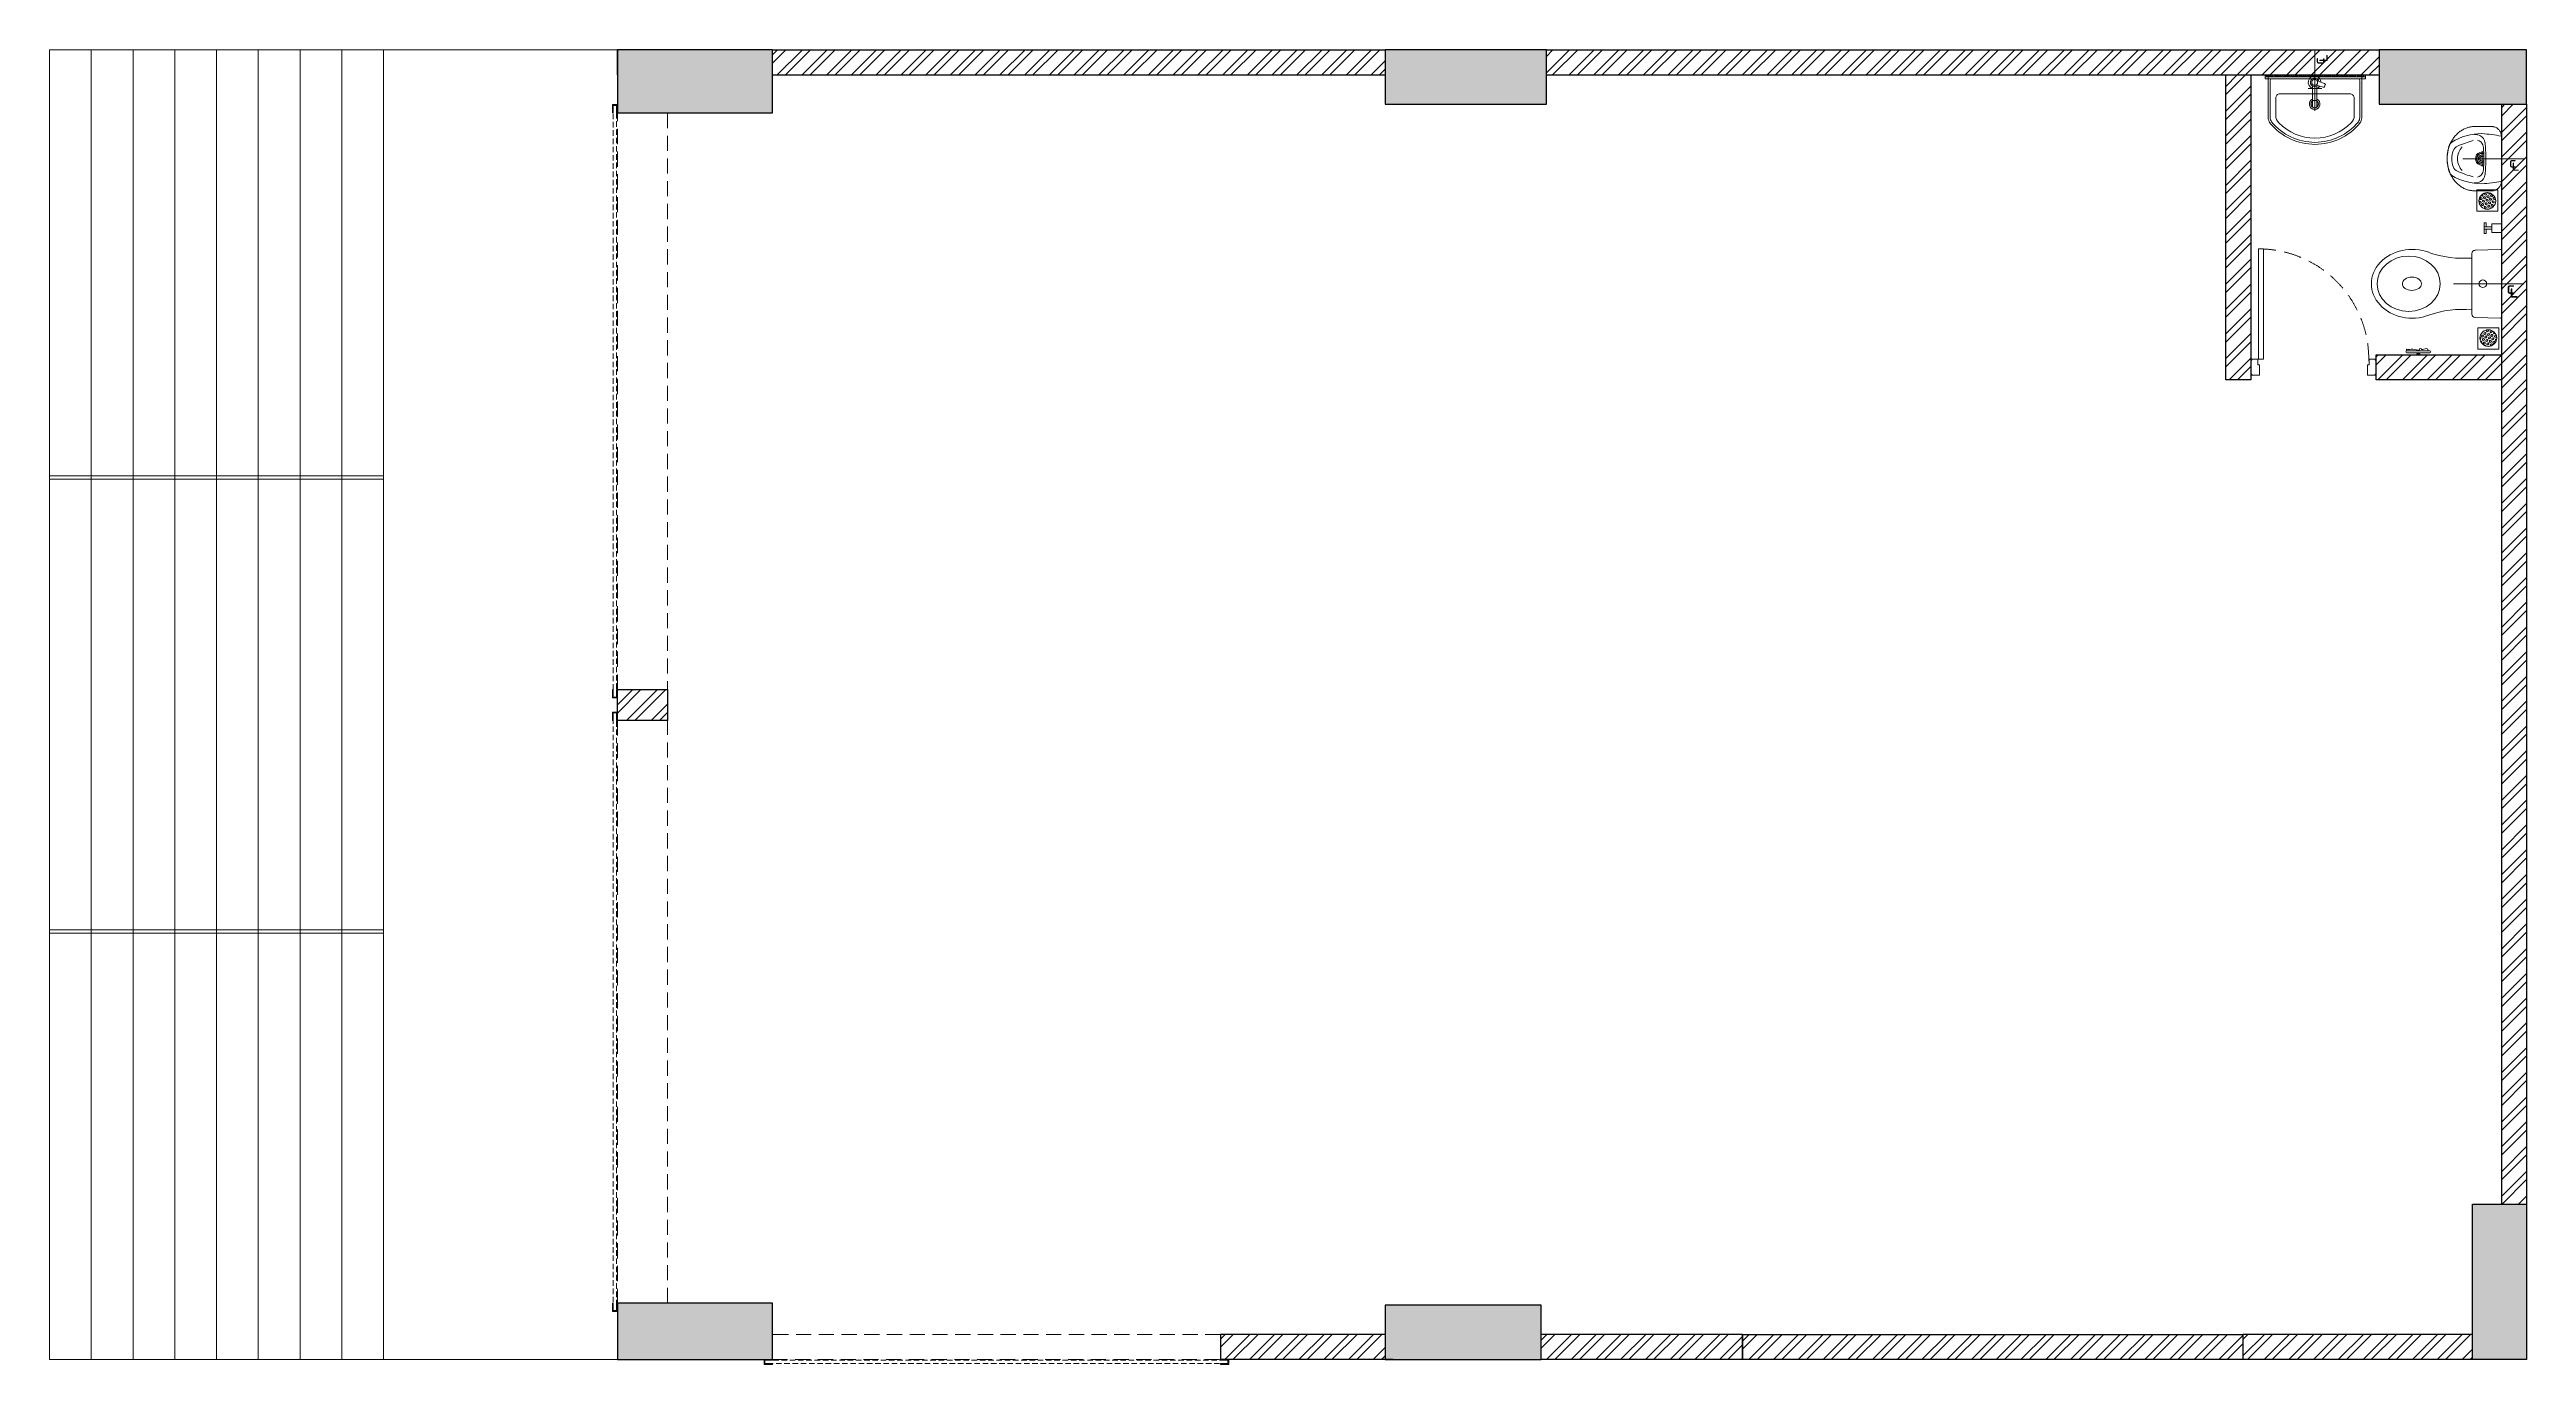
# Model space of a CAD drawing. Header units: feet. Extents: x 0 to 14831, y -30 to 7845.
import ezdxf

# ---------------------------------------------------------------- set-up
doc = ezdxf.new("R2010")
doc.units = ezdxf.units.FT
doc.header["$LTSCALE"] = 33
doc.header["$MEASUREMENT"] = 0
for name, pattern in [('a_p6_plan_L18$0$HIDDEN', [0.375, 0.25, -0.125]), ('CENTER', [2, 1.25, -0.25, 0.25, -0.25]), ('DOT2', [0.125, 0, -0.125]), ('HIDDEN', [9.525, 6.35, -3.175]), ('HIDDEN2', [4.7625, 3.175, -1.5875]), ('HIDDENX2', [0.75, 0.5, -0.25])]:
    doc.linetypes.add(name, pattern=pattern)
for name, color, linetype, lineweight in [('A-shutter', 8, 'Continuous', 18), ('beam', 90, 'Continuous', 9), ('centerline-toilets', 2, 'CENTER', 13), ('column hatch', 5, 'Continuous', 0), ('Door', 2, 'Continuous', 13), ('ele', 252, 'Continuous', 13), ('Fhitting', 152, 'Continuous', 30), ('LENS-DOOR', 34, 'Continuous', 20), ('LN-HATCH', 251, 'Continuous', 0), ('Mirror', 150, 'Continuous', 20), ('Panelling', 65, 'Continuous', 18), ('PARTITION', 22, 'Continuous', 30), ('rolling shutter', 1, 'Continuous', 5), ('Steps', 4, 'Continuous', 9), ('Toilet', 5, 'Continuous', 9)]:
    doc.layers.add(name, color=color, linetype=linetype, lineweight=lineweight)
doc.layers.add('A-WALL', color=1, linetype='Continuous')
doc.layers.add('column', color=10, linetype='Continuous')
doc.styles.get("Standard").update_dxf_attribs({"font": 'GILC____.TTF'})
pattern_1 = [(225, (-828665.23, -36203.29), (74.087113, -74.087113), []), (225, (-828714.62, -36203.29), (74.087113, -74.087113), [])]

# ---------------------------------------------------------------- blocks, each defined once
blk = doc.blocks.new('*U11')
at = {"layer": 'A-shutter', "color": 5, "ltscale": 10}
for points in [[(41034035, -1561539), (41034035, -1561544), (41033990, -1561544), (41033990, -1561564), (41034035, -1561564), (41034035, -1561569), (41033985, -1561569), (41033985, -1561539)], [(41037524, -1561539), (41037524, -1561544), (41037569, -1561544), (41037569, -1561564), (41037524, -1561564), (41037524, -1561569), (41037574, -1561569), (41037574, -1561539)]]:
    blk.add_lwpolyline(points, close=True, dxfattribs=at)
at = {"layer": 'A-shutter', "color": 5, "linetype": 'HIDDENX2', "ltscale": 2}
blk.add_lwpolyline([(41033990, -1561544), (41033990, -1561564), (41037569, -1561564), (41037569, -1561544)], close=True, dxfattribs=at)
blk = doc.blocks.new('*U12')
at = {"layer": 'A-shutter', "color": 5, "ltscale": 10}
for points in [[(41034071, -1561539), (41034071, -1561544), (41034026, -1561544), (41034026, -1561564), (41034071, -1561564), (41034071, -1561569), (41034021, -1561569), (41034021, -1561539)], [(41037524, -1561539), (41037524, -1561544), (41037569, -1561544), (41037569, -1561564), (41037524, -1561564), (41037524, -1561569), (41037574, -1561569), (41037574, -1561539)]]:
    blk.add_lwpolyline(points, close=True, dxfattribs=at)
at = {"layer": 'A-shutter', "color": 5, "linetype": 'HIDDENX2', "ltscale": 2}
blk.add_lwpolyline([(41034026, -1561544), (41034026, -1561564), (41037569, -1561564), (41037569, -1561544)], close=True, dxfattribs=at)
blk = doc.blocks.new('*U13')
at = {"layer": 'A-shutter', "color": 5, "ltscale": 10}
for points in [[(41034035, -1561539), (41034035, -1561544), (41033990, -1561544), (41033990, -1561564), (41034035, -1561564), (41034035, -1561569), (41033985, -1561569), (41033985, -1561539)], [(41036717, -1561539), (41036717, -1561544), (41036762, -1561544), (41036762, -1561564), (41036717, -1561564), (41036717, -1561569), (41036767, -1561569), (41036767, -1561539)]]:
    blk.add_lwpolyline(points, close=True, dxfattribs=at)
at = {"layer": 'A-shutter', "color": 5, "linetype": 'HIDDENX2', "ltscale": 2}
blk.add_lwpolyline([(41033990, -1561544), (41033990, -1561564), (41036762, -1561564), (41036762, -1561544)], close=True, dxfattribs=at)
blk = doc.blocks.new('WC-Pico')
at = {"layer": 'centerline-toilets', "linetype": 'HIDDEN', "ltscale": 10}
blk.add_line((0, -125), (0, 243), dxfattribs=at)
at = {"layer": 'Toilet'}
for p, q in [((-180, 120), (-175, -12)), ((175, 125), (-175, 125)), ((180, 120), (176, -12)), ((-158, -30), (160, -30))]:
    blk.add_line(p, q, dxfattribs=at)
blk.add_circle((0, 28), 20, dxfattribs=at)
for centre, radius, start, end in [((-175, 120), 5, 90, 182.0454), ((175, 120), 5, 357.9546, 90), ((-158, -13), 16.8, 179.1019, 269.6491), ((-678, -73), 545, 340.5196, 4.5617), ((678, -77), 544, 174.997, 199.0619), ((159, -13), 16.8, 270.3509, 0.8981)]:
    blk.add_arc(centre, radius, start, end, dxfattribs=at)
at = {"layer": 'Toilet', "extrusion": (0, 0, -1)}
for centre, major_axis, ratio, start_param, end_param in [((0, -341), (0, 214), 0.842028, 7.436326, 11.41323), ((0, -343), (0, 50), 0.7, 1.570796326794896, 7.853981633974482)]:
    blk.add_ellipse(centre, major_axis=major_axis, ratio=ratio, start_param=start_param, end_param=end_param, dxfattribs=at)
blk.add_ellipse((0, -360), major_axis=(0, 165), ratio=0.878788, dxfattribs=at)
at = {"layer": 'centerline-toilets', "linetype": 'DOT2', "insert": (31, 175), "char_height": 75, "width": 495.83, "attachment_point": 5, "rotation": 90}
blk.add_mtext('{\\fISOCPEUR|b0|i0|c0|p34;℄}', dxfattribs=at)
blk = doc.blocks.new('Spout')
at = {"layer": 'Toilet', "ltscale": 100}
for p, q in [((-288416, 321414), (-288416, 321459)), ((-288416, 321459), (-288366, 321459)), ((-288366, 321414), (-288366, 321459)), ((-288326, 321442), (-288366, 321442)), ((-288326, 321430), (-288366, 321430)), ((-288336, 321465), (-288326, 321465)), ((-288336, 321442), (-288336, 321465)), ((-288336, 321408), (-288336, 321430)), ((-288326, 321408), (-288326, 321465)), ((-288366, 321414), (-288416, 321414)), ((-288336, 321408), (-288326, 321408))]:
    blk.add_line(p, q, dxfattribs=at)
blk = doc.blocks.new('jALI')
at = {"layer": 'Toilet', "ltscale": 5}
h = blk.add_hatch(dxfattribs=at)
h.set_pattern_fill('HEX', color=256, scale=50, angle=135, double=1)
h.set_pattern_definition([(135, (-344825.863, 460708.187), (-7.65465545, -7.65465545), [6.25, -12.5]), (255, (-344825.863, 460708.187), (10.4564538, -2.80179835), [6.25, -12.5]), (195, (-344830.282, 460712.606), (2.80179835, -10.4564538), [6.25, -12.5])])
edge = h.paths.add_edge_path()
edge.add_arc((-393188, 163648), 50, -90, 270)
blk.add_lwpolyline([(-393250, 163582), (-393126, 163582), (-393126, 163709), (-393250, 163709)], close=True, dxfattribs=at)
blk.add_circle((-393188, 163648), 50, dxfattribs=at)
blk = doc.blocks.new('A$C42dc7abb')
at = {"layer": 'centerline-toilets', "linetype": 'HIDDEN', "ltscale": 10}
blk.add_line((-32, 70), (-32, 438), dxfattribs=at)
at = {"layer": 'Toilet', "ltscale": 100}
for p, q in [((-312, 276), (-312, 29)), ((-302, 286), (238, 286)), ((-300, 253), (-300, 29)), ((-290, 263), (226, 263)), ((-47, 219), (-46, 100)), ((-21, 100), (-21, 219)), ((236, 253), (236, 29)), ((248, 276), (248, 29))]:
    blk.add_line(p, q, dxfattribs=at)
blk.add_lwpolyline([(-267, 44, 0.191896), (-249, -1, 0.420236), (185, -1, 0.191896), (203, 44), (203, 147, 0.414214), (178, 172), (-242, 172, 0.414214), (-267, 147)], format="xyb", close=True, dxfattribs=at)
blk.add_lwpolyline([(9, 205), (-73, 205)], dxfattribs=at)
blk.add_lwpolyline([(-9, 246), (26, 234, -0.414214), (30, 227), (26, 215, -0.414214), (18, 212), (-16, 223)], format="xyb", dxfattribs=at)
for centre, radius in [((-34, 241), 17.5), ((-34, 111), 22.5)]:
    blk.add_circle(centre, radius, dxfattribs=at)
for centre, radius, start, end in [((-302, 276), 10, 90, 180), ((-290, 253), 10, 90, 180), ((226, 253), 10, 0, 90), ((238, 276), 10, 0, 90), ((-262, 29), 50, 180, 218.4461), ((-262, 29), 38, 180, 218.4461), ((-32, 218), 336, 219.313, 320.687), ((-34, 111), 32.1, 113.0898, 66.246), ((-34, 111), 20.5, 128.0403, 237.2899), ((-34, 111), 20.5, 304.4733, 50.7332), ((198, 29), 38, 321.5539, 0), ((198, 29), 50, 321.5539, 0), ((-32, 218), 348, 219.2826, 320.7174)]:
    blk.add_arc(centre, radius, start, end, dxfattribs=at)
for centre, major_axis, start_param, end_param in [((-34, 241), (0, 38.3), 4.720493, 9.081982), ((-34, 241), (-0.2, -25.6), 1.769108, 7.074098), ((-34, 241), (0, 38.3), 3.484555, 4.083576), ((-34, 100), (-9.04, 9.04), 0.785398, 3.926991)]:
    blk.add_ellipse(centre, major_axis=major_axis, ratio=1, start_param=start_param, end_param=end_param, dxfattribs=at)
at = {"layer": 'centerline-toilets', "linetype": 'DOT2', "insert": (2, 370), "char_height": 75, "width": 495.83, "attachment_point": 5, "rotation": 90}
blk.add_mtext('{\\fISOCPEUR|b0|i0|c0|p34;℄}', dxfattribs=at)
blk = doc.blocks.new('DLF-RSP-AR-CD-DWG-4DT-3113$0$X-TYPICAL TOILET UPPER FLOORS - 02$0$urinals')
at = {"layer": 'Toilet'}
for p, q in [((0, -16), (0, 8)), ((-46, -115), (46, -115)), ((0, -105), (0, -161))]:
    blk.add_line(p, q, dxfattribs=at)
blk.add_lwpolyline([(135, 0), (-135, 0, 0.036949), (-150, -116, 0.138094), (-100, -297, 0.221721), (-52, -318, 0.062656), (0, -325, 0.062656), (52, -318, 0.221721), (100, -297, 0.138094), (150, -116, 0.036949)], format="xyb", close=True, dxfattribs=at)
for centre, radius, start, end in [((-91, -153), 53.8, 148.4868, 188.6401), ((-94, -145), 47.1, 93.3708, 154.4824), ((-71, -150), 40.2, 106.7016, 169.725), ((3, -1238), 1145, 90.1625, 95.0265), ((-51, -225), 119, 89.5454, 105.8857), ((0, -996), 891, 89.9918, 93.182), ((0, -115), 40, 167.428, 12.572), ((0, -115), 33, 164.1814, 15.8186), ((0, -115), 32, 163.6049, 16.3951), ((0, -115), 22.6, 155.6653, 24.3347), ((0, -115), 14.7, 139.9109, 40.0891), ((-3, -1238), 1145, 84.9735, 89.8375), ((0, -996), 891, 86.818, 90.0082), ((51, -225), 119, 74.1143, 90.4546), ((71, -150), 40.2, 10.275, 73.2984), ((94, -145), 47.1, 25.5176, 86.6292), ((91, -153), 53.8, 351.3599, 31.5132), ((414, -38), 538, 193.994, 204.5632), ((-30, -241), 50, 204.5632, 250.4606), ((-2, -165), 97.6, 225, 270.9552), ((-2, -161), 135, 250.4606, 270.6492), ((2, -165), 97.6, 269.0448, 315), ((2, -161), 135, 269.3508, 289.5394), ((30, -241), 50, 289.5394, 335.4368), ((-414, -38), 538, 335.4368, 346.006)]:
    blk.add_arc(centre, radius, start, end, dxfattribs=at)
blk.add_open_spline([(135, 0), (105, 0), (76, 0), (-13, 0), (-73, 0), (-133, 0), (-133, 0), (-134, 0), (-134, 0), (-135, 0), (-135, 0), (-135, 0), (-135, 0), (-135, 0), (-135, 0), (-135, 0), (-135, 0), (-135, 0), (-135, 0), (-135, 0), (-135, 0), (-135, 0), (-135, 0), (-136, 0), (-136, 0), (-136, 0), (-137, 0), (-138, 0), (-138, 0), (-141, 0), (-142, 0), (-146, -1), (-149, -2), (-155, -3), (-158, -5), (-163, -7), (-166, -9), (-171, -13), (-173, -15), (-178, -19), (-180, -22), (-184, -27), (-185, -29), (-188, -35), (-189, -38), (-191, -43), (-191, -46), (-192, -50), (-192, -51), (-192, -52), (-192, -54), (-193, -56), (-193, -56), (-193, -57), (-193, -57), (-193, -57), (-193, -57), (-193, -57), (-193, -57), (-193, -57), (-193, -57), (-193, -58), (-193, -58), (-193, -58), (-193, -58), (-193, -58), (-193, -58), (-193, -58), (-193, -59), (-193, -59), (-193, -60), (-193, -61), (-193, -62), (-193, -65), (-193, -66), (-193, -72), (-193, -75), (-193, -86), (-193, -93), (-193, -114), (-193, -128), (-193, -146), (-193, -145), (-193, -149), (-193, -150), (-193, -154), (-193, -156), (-193, -159), (-193, -159), (-193, -159), (-193, -159), (-193, -160), (-193, -160), (-193, -160), (-193, -160), (-193, -160), (-193, -160), (-193, -160), (-193, -160), (-193, -160), (-193, -160), (-193, -160), (-193, -161), (-193, -161), (-193, -161), (-193, -162), (-193, -162), (-192, -164), (-192, -165), (-192, -168), (-192, -170), (-192, -176), (-191, -180), (-189, -191), (-188, -198), (-183, -212), (-180, -219), (-173, -233), (-169, -240), (-159, -253), (-154, -259), (-142, -271), (-136, -277), (-123, -287), (-115, -292), (-101, -301), (-93, -305), (-77, -311), (-69, -314), (-53, -319), (-44, -321), (-28, -323), (-20, -324), (-9, -325), (-7, -325), (-3, -325), (-1, -325), (2, -325), (4, -325), (8, -325), (11, -325), (21, -324), (27, -323), (42, -321), (50, -319), (67, -315), (75, -312), (92, -305), (100, -301), (115, -292), (123, -288), (136, -277), (143, -271), (155, -259), (160, -252), (170, -238), (174, -231), (181, -217), (184, -210), (188, -195), (190, -188), (191, -179), (191, -178), (192, -174), (192, -171), (192, -168), (192, -167), (192, -164), (192, -162), (192, -160), (192, -160), (192, -160), (192, -160), (192, -160), (192, -159), (192, -159), (192, -159), (192, -158), (192, -157), (192, -156), (192, -155), (192, -152), (192, -150), (192, -143), (192, -144), (192, -132), (192, -124), (192, -99), (192, -82), (192, -65), (192, -64), (192, -62), (192, -60), (192, -58), (192, -58), (192, -57), (192, -57), (192, -57), (192, -57), (192, -57), (192, -57), (192, -57), (192, -57), (192, -57), (192, -57), (192, -56), (192, -56), (192, -55), (192, -55), (192, -53), (192, -52), (192, -48), (191, -46), (190, -40), (189, -37), (186, -31), (184, -28), (180, -22), (178, -19), (173, -14), (170, -12), (164, -8), (161, -6), (155, -3), (151, -2), (145, -1), (142, 0), (137, 0), (136, 0), (135, 0)], degree=3, knots=[0, 0, 0, 0, 0.329607, 0.329607, 0.988822, 0.988822, 0.996691, 0.996691, 0.998638, 0.998638, 0.99992, 0.99992, 1.000227, 1.000227, 1.000534, 1.000534, 1.001148, 1.001148, 1.002375, 1.002375, 1.00483, 1.00483, 1.009739, 1.009739, 1.019558, 1.019558, 1.039196, 1.039196, 1.078472, 1.078472, 1.157024, 1.157024, 1.314128, 1.314128, 1.471232, 1.471232, 1.628335, 1.628335, 1.785439, 1.785439, 1.942543, 1.942543, 2.099647, 2.099647, 2.256751, 2.256751, 2.413855, 2.413855, 2.450944, 2.450944, 2.525122, 2.525122, 2.556641, 2.556641, 2.563699, 2.563699, 2.567479, 2.567479, 2.57001, 2.57001, 2.570783, 2.570783, 2.572328, 2.572328, 2.573873, 2.573873, 2.576964, 2.576964, 2.583145, 2.583145, 2.595507, 2.595507, 2.620232, 2.620232, 2.669681, 2.669681, 2.76858, 2.76858, 2.966376, 2.966376, 3.36197, 3.36197, 3.45996, 3.45996, 3.491387, 3.491387, 3.554241, 3.554241, 3.562213, 3.562213, 3.566829, 3.566829, 3.570018, 3.570018, 3.570684, 3.570684, 3.571294, 3.571294, 3.571904, 3.571904, 3.573124, 3.573124, 3.575564, 3.575564, 3.580444, 3.580444, 3.590203, 3.590203, 3.609723, 3.609723, 3.648762, 3.648762, 3.72684, 3.72684, 3.861362, 3.861362, 3.995884, 3.995884, 4.130406, 4.130406, 4.264928, 4.264928, 4.39945, 4.39945, 4.533972, 4.533972, 4.668494, 4.668494, 4.803016, 4.803016, 4.937539, 4.937539, 5.072061, 5.072061, 5.118026, 5.118026, 5.144558, 5.144558, 5.17109, 5.17109, 5.224154, 5.224154, 5.330281, 5.330281, 5.468863, 5.468863, 5.607445, 5.607445, 5.746027, 5.746027, 5.884609, 5.884609, 6.023191, 6.023191, 6.161773, 6.161773, 6.300355, 6.300355, 6.438937, 6.438937, 6.577519, 6.577519, 6.602876, 6.602876, 6.653589, 6.653589, 6.673028, 6.673028, 6.711906, 6.711906, 6.713712, 6.713712, 6.715518, 6.715518, 6.719129, 6.719129, 6.726351, 6.726351, 6.740796, 6.740796, 6.769686, 6.769686, 6.827466, 6.827466, 6.943027, 6.943027, 7.174147, 7.174147, 7.636387, 7.636387, 7.659394, 7.659394, 7.705407, 7.705407, 7.71212, 7.71212, 7.713128, 7.713128, 7.714137, 7.714137, 7.716153, 7.716153, 7.720185, 7.720185, 7.728249, 7.728249, 7.744378, 7.744378, 7.776636, 7.776636, 7.841152, 7.841152, 7.970184, 7.970184, 8.14844, 8.14844, 8.326696, 8.326696, 8.504953, 8.504953, 8.683209, 8.683209, 8.861465, 8.861465, 9.039722, 9.039722, 9.217978, 9.217978, 9.283185, 9.283185, 9.283185, 9.283185], dxfattribs=at)
blk = doc.blocks.new('A$C2367ec3a')
at = {"layer": 'centerline-toilets', "linetype": 'HIDDEN', "ltscale": 10}
blk.add_line((219, 337), (587, 337), dxfattribs=at)
at = {"layer": 'Fhitting', "lineweight": 0, "ltscale": 0.5, "rotation": 270}
blk.add_blockref('DLF-RSP-AR-CD-DWG-4DT-3113$0$X-TYPICAL TOILET UPPER FLOORS - 02$0$urinals', (450, 337), dxfattribs=at)
at = {"layer": 'Fhitting', "lineweight": 0, "ltscale": 0.5, "xscale": -1, "rotation": 180}
blk.add_blockref('jALI', (393554, 163732), dxfattribs=at)
at = {"layer": 'centerline-toilets', "linetype": 'DOT2', "insert": (519, 306), "char_height": 75, "width": 495.83, "attachment_point": 5}
blk.add_mtext('{\\fISOCPEUR|b0|i0|c0|p34;℄}', dxfattribs=at)
blk = doc.blocks.new('towel ring')
at = {"layer": 'Toilet'}
for p, q in [((-173589, -1172535, 184142), (-173727, -1172535, 184142)), ((-173589, -1172547, 184142), (-173727, -1172547, 184142)), ((-173667, -1172529, 184142), (-173667, -1172523, 184142)), ((-173649, -1172523, 184142), (-173667, -1172523, 184142)), ((-173649, -1172529, 184142), (-173667, -1172529, 184142)), ((-173664, -1172529, 184142), (-173664, -1172535, 184142)), ((-173652, -1172529, 184142), (-173652, -1172535, 184142)), ((-173649, -1172529, 184142), (-173649, -1172523, 184142))]:
    blk.add_line(p, q, dxfattribs=at)
for centre, start, end in [((-173727, -1172541, 184142), 90, 270), ((-173589, -1172541, 184142), 270, 90)]:
    blk.add_arc(centre, 6, start, end, dxfattribs=at)
blk.add_open_spline([(-173715, -1172547, 184142), (-173715, -1172550, 184142), (-173717, -1172563, 184142), (-173696, -1172559, 184142), (-173676, -1172552, 184142), (-173678, -1172562, 184142), (-173664, -1172562, 184142), (-173668, -1172545, 184142), (-173624, -1172563, 184142), (-173609, -1172552, 184142), (-173585, -1172557, 184142), (-173587, -1172550, 184142), (-173588, -1172547, 184142)], degree=3, knots=[0, 0, 0, 0, 9.744972, 33.823887, 47.583551, 49.497915, 60.560502, 63.822284, 93.508019, 135.756925, 141.904352, 150.301906, 150.301906, 150.301906, 150.301906], dxfattribs=at)
blk = doc.blocks.new('*U5')
at = {"layer": 'LENS-DOOR'}
for p, q in [((547492, 1778574), (547492, 1779235)), ((547523, 1779235), (547492, 1779235)), ((547523, 1779235), (547523, 1778574)), ((547447, 1778569), (547452, 1778569)), ((547447, 1778484), (547447, 1778569)), ((547447, 1778484), (547452, 1778484)), ((547452, 1778574), (547489, 1778574)), ((547452, 1778569), (547452, 1778574)), ((547452, 1778479), (547452, 1778484)), ((547452, 1778479), (547499, 1778479)), ((547489, 1778540), (547489, 1778574)), ((547489, 1778540), (547499, 1778540)), ((547523, 1778574), (547492, 1778574)), ((547499, 1778479), (547499, 1778540)), ((548145, 1778479), (548145, 1778540)), ((548156, 1778540), (548145, 1778540)), ((548192, 1778479), (548145, 1778479)), ((548192, 1778574), (548156, 1778574)), ((548156, 1778540), (548156, 1778574)), ((548192, 1778569), (548192, 1778574)), ((548197, 1778569), (548192, 1778569)), ((548192, 1778479), (548192, 1778484)), ((548197, 1778484), (548192, 1778484)), ((548197, 1778484), (548197, 1778569))]:
    blk.add_line(p, q, dxfattribs=at)
at = {"layer": 'LENS-DOOR', "color": 7, "linetype": 'HIDDEN2', "extrusion": (0, 0, -1)}
blk.add_ellipse((547492, 1778574), major_axis=(661, 0), ratio=1, start_param=-1.570791, end_param=0.051209, dxfattribs=at)

msp = doc.modelspace()

# ---------------------------------------------------------------- hatches: boundary and pattern name
at = {"layer": 'column hatch'}
h = msp.add_hatch(color=8, dxfattribs=at)
h.dxf.hatch_style = 1
h.paths.add_polyline_path([(14831, 7517), (14831, 7843), (13949, 7843), (13949, 7517)])
h.paths.add_polyline_path([(14831, 0), (14831, 931), (14508, 931), (14508, 0)])
h.paths.add_polyline_path([(8931, 0), (8931, 150), (8931, 326), (7997, 326), (7997, 150), (7997, 150), (7997, 0), (8045, 0)])
h.paths.add_polyline_path([(8963, 7517), (8963, 7843), (7997, 7843), (7997, 7517)])
h.paths.add_polyline_path([(4329, 7465), (4329, 7843), (3400, 7843), (3400, 7465)])
h.paths.add_polyline_path([(4308, 0), (4329, 1), (4329, 338), (3400, 338), (3400, 289), (3400, 0)])
at = {"layer": 'LN-HATCH'}
h = msp.add_hatch(dxfattribs=at)
h.set_pattern_fill('ANSI32', color=256, scale=11, angle=180)
h.set_pattern_definition(pattern_1)
h.paths.add_polyline_path([(10137, 0), (10137, 150), (8931, 150), (8931, 0)])
h.paths.add_polyline_path([(7997, 7693), (7997, 7843), (4329, 7843), (4329, 7693)])
h.paths.add_polyline_path([(13949, 7693), (13949, 7843), (8963, 7843), (8963, 7693)])
h.paths.add_polyline_path([(14831, 931), (14831, 7517), (14681, 7517), (14681, 931)])
h.paths.add_polyline_path([(14508, 0), (14508, 150), (13133, 150), (13133, 0)])
h = msp.add_hatch(dxfattribs=at)
h.set_pattern_fill('ANSI32', color=256, scale=11, angle=180)
h.set_pattern_definition(pattern_1)
h.paths.add_polyline_path([(13931, 6017), (14681, 6017), (14681, 5867), (13931, 5867)])
h.paths.add_polyline_path([(13181, 5867), (13031, 5867), (13031, 7693), (13181, 7693)])
h = msp.add_hatch(dxfattribs=at)
h.set_pattern_fill('ANSI32', color=256, scale=11, angle=180)
h.set_pattern_definition(pattern_1)
h.paths.add_polyline_path([(3700, 3827), (3400, 3827), (3400, 4012), (3700, 4012)])
h = msp.add_hatch(dxfattribs=at)
h.set_pattern_fill('ANSI32', color=256, scale=11, angle=180)
h.set_pattern_definition(pattern_1)
h.paths.add_polyline_path([(7997, 0), (7997, 150), (7011, 150), (7011, 0)])
h = msp.add_hatch(dxfattribs=at)
h.set_pattern_fill('ANSI32', color=256, scale=11, angle=180)
h.set_pattern_definition([(225, (0, 0), (74.0871, -74.0871), []), (225, (-49.39, 6e-15), (74.0871, -74.0871), [])])
h.paths.add_polyline_path([(10137, 150), (13133, 150), (13133, 0), (10137, 0)])
at = {"layer": 'PARTITION', "lineweight": 9}
h = msp.add_hatch(dxfattribs=at)
h.set_pattern_fill('ANSI38', color=256, scale=70, angle=990, style=0, double=1)
h.set_pattern_definition([(315, (13502.432, 7681.675), (6.18718, 6.18718), []), (45, (13502.432, 7681.675), (6.18718, 18.56155), [21.875, -13.125])])
h.paths.add_polyline_path([(13867, 7693), (13267, 7693), (13267, 7681), (13867, 7681)])

# ---------------------------------------------------------------- linework, layer by layer
at = {"layer": 'A-WALL'}
for p, q in [((4329, 7843), (7997, 7843)), ((8963, 7843), (13949, 7843)), ((4329, 7693), (7997, 7693)), ((8963, 7693), (13949, 7693)), ((14681, 7517), (14681, 931)), ((14831, 7517), (14831, 931)), ((7997, 150), (7011, 150)), ((7011, 150), (7011, 0)), ((10137, 150), (8931, 150)), ((10137, 150), (10137, 0)), ((14508, 150), (13133, 150)), ((13133, 150), (13133, 0)), ((8045, 0), (7011, 0)), ((10137, 0), (8931, 0)), ((14508, 0), (13133, 0))]:
    msp.add_line(p, q, dxfattribs=at)
for points in [[(13181, 5867), (13031, 5867), (13031, 7693), (13181, 7693)], [(13931, 6017), (14681, 6017), (14681, 5867), (13931, 5867)], [(3700, 3827), (3400, 3827), (3400, 4012), (3700, 4012)], [(10137, 150), (13133, 150), (13133, 0), (10137, 0)]]:
    msp.add_lwpolyline(points, close=True, dxfattribs=at)
at = {"layer": 'beam', "linetype": 'a_p6_plan_L18$0$HIDDEN', "lineweight": 5, "ltscale": 11}
for points in [[(3700, 4012), (3400, 4012), (3400, 7465), (3700, 7465)], [(3700, 3827), (3400, 3827), (3400, 338), (3700, 338)], [(7011, 150), (4329, 150), (4329, 0), (7011, 0)]]:
    msp.add_lwpolyline(points, close=True, dxfattribs=at)
at = {"layer": 'column'}
msp.add_line((3400, 0), (4329, 0), dxfattribs=at)
for points in [[(3400, 7693), (3400, 7843), (3400, 7465), (4329, 7465), (4329, 7843), (3400, 7843)], [(8963, 7843), (7997, 7843), (7997, 7517), (8963, 7517), (8963, 7843)], [(13949, 7843), (13949, 7517), (14831, 7517), (14831, 7843), (13949, 7843)], [(7997, 0), (8931, 0), (8931, 150), (8931, 326), (7997, 326), (7997, 150), (7997, 150), (7997, 0)]]:
    msp.add_lwpolyline(points, dxfattribs=at)
for points in [[(14508, 931), (14831, 931), (14831, 0), (14508, 0)], [(3400, 0), (4329, 0), (4329, 338), (3400, 338)]]:
    msp.add_lwpolyline(points, close=True, dxfattribs=at)
at = {"layer": 'Mirror', "ltscale": 0.5}
msp.add_lwpolyline([(13267, 7681), (13267, 7669), (13867, 7669), (13867, 7681)], close=True, dxfattribs=at)
at = {"layer": 'Panelling', "lineweight": 9}
msp.add_lwpolyline([(13267, 7693), (13267, 7681), (13867, 7681), (13867, 7693)], close=True, dxfattribs=at)
at = {"layer": 'Steps'}
for p, q in [((0, 0), (0, 7843)), ((2000, 7843), (0, 7843)), ((250, 0), (250, 7843)), ((500, 0), (500, 7843)), ((750, 0), (750, 7843)), ((1000, 0), (1000, 7843)), ((1250, 0), (1250, 7843)), ((1500, 0), (1500, 7843)), ((1750, 0), (1750, 7843)), ((2000, 0), (2000, 7843)), ((3400, 7843), (2000, 7843)), ((2000, 5292), (0, 5292)), ((2000, 5272), (0, 5272)), ((2000, 2572), (0, 2572)), ((2000, 2552), (0, 2552)), ((2000, 0), (0, 0)), ((3400, 0), (2000, 0))]:
    msp.add_line(p, q, dxfattribs=at)

# ---------------------------------------------------------------- block references
at = {"layer": 'Door'}
msp.add_blockref('*U5', (-534266, -1772584), dxfattribs=at)
at = {"layer": 'ele', "color": 0, "lineweight": -2}
msp.add_blockref('A$C2367ec3a', (14231, 6854), dxfattribs=at)
at = {"layer": 'Fhitting', "lineweight": 0, "ltscale": 0.5}
for name, p in [('A$C42dc7abb', (13597, 7407)), ('jALI', (407791, -157531))]:
    msp.add_blockref(name, p, dxfattribs=at)
at = {"layer": 'Fhitting', "lineweight": 0, "ltscale": 0.5, "xscale": 1.144356527365744, "yscale": 1.144356527365744, "zscale": 1.144356527365744}
for name, p, rotation in [('Spout', (-315369, 374613), 180.0000000000501), ('WC-Pico', (14538, 6442), 270)]:
    msp.add_blockref(name, p, dxfattribs=dict(at, rotation=rotation))
at = {"layer": 'Fhitting', "rotation": 180}
msp.add_blockref('towel ring', (-159474, -1166506, -184142), dxfattribs=at)
at = {"layer": 'rolling shutter', "color": 2, "rotation": 270}
msp.add_blockref('*U12', (1564939, 41041536), dxfattribs=at)
at = {"layer": 'rolling shutter', "color": 2, "xscale": -1}
for name, p, rotation in [('*U11', (1564939, -41033697), 270), ('*U13', (-41029706, -1561569), 180)]:
    msp.add_blockref(name, p, dxfattribs=dict(at, rotation=rotation))

doc.saveas('drawing.dxf')
